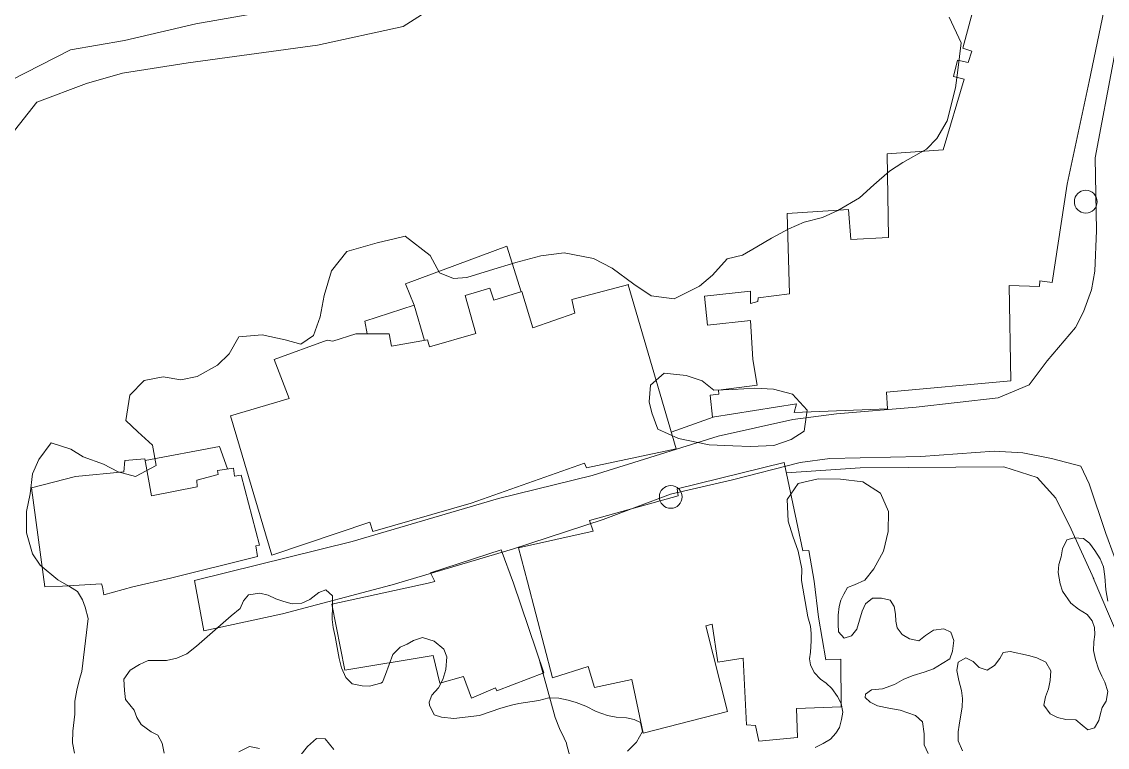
# Model space of a CAD drawing. Header units: metres. Extents: x 4652992 to 4879070, y 2074171 to 2309877.
# Drawn here: x 4654289.6 to 4654363, y 2308562.1 to 2308611.2 of the extents above; entities that cross this region are included whole.
import ezdxf

# ---------------------------------------------------------------- set-up
doc = ezdxf.new("R2010")
doc.units = ezdxf.units.M
doc.header["$MEASUREMENT"] = 0
doc.linetypes.add('DGN Style 3', pattern=[92.779933, 66.271381, -26.508552])
for name, color, linetype, lineweight in [('Level 18', 5, 'Continuous', 0), ('Level 19', 38, 'DGN Style 3', 0), ('Level 2', 6, 'Continuous', 0), ('Level 20', 30, 'DGN Style 3', 0), ('Level 30', 5, 'Continuous', 0), ('Level 35', 4, 'Continuous', 0), ('Level 37', 3, 'Continuous', 0), ('Level 40', 1, 'Continuous', 0), ('Level 61', 4, 'Continuous', 0)]:
    doc.layers.add(name, color=color, linetype=linetype, lineweight=lineweight)

# ---------------------------------------------------------------- blocks, each defined once
blk = doc.blocks.new('POSTE_1')
at = {"layer": 'Level 61'}
blk.add_circle((-4.7e-05, -1.9e-05, -2.4e-05), 0.770001, dxfattribs=at)

msp = doc.modelspace()

# ---------------------------------------------------------------- linework, layer by layer
at = {"layer": 'Level 18', "color": 30}
msp.add_line((4654362.205021, 2308601.934124, 1330.514876), (4654362.27889, 2308597.028342, 1330.908626), dxfattribs=at)
at = {"layer": 'Level 18', "color": 30, "extrusion": (0.1472074564435911, -0.7493214945770243, 0.6456370981691362), "elevation": -1043860.70733, "flags": 128}
msp.add_lwpolyline([(5012041.15437, 884280.965762), (5012049.775962, 884282.200043), (5012056.177815, 884283.422914)], dxfattribs=at)
at = {"layer": 'Level 18', "color": 30}
for points in [[(4654362.205021, 2308601.934124, 1330.514876), (4654363.480251, 2308608.751349, 1329.446126), (4654364.955898, 2308616.238325, 1328.639876), (4654366.395285, 2308623.889985, 1327.933626), (4654367.668678, 2308630.770874, 1327.321126), (4654369.152627, 2308639.176887, 1326.646126), (4654370.774338, 2308647.831475, 1325.814876), (4654372.358611, 2308655.327102, 1324.696126), (4654373.896884, 2308662.434684, 1323.339876), (4654376.200691, 2308673.685121, 1321.196126)], [(4654358.948524, 2308588.212554, 1330.160993), (4654357.722738, 2308586.595566, 1329.851986), (4654355.628167, 2308585.699275, 1329.426506), (4654350.096777, 2308585.07563, 1328.3446), (4654344.698265, 2308584.633271, 1326.654069), (4654341.744546, 2308584.241293, 1325.935402), (4654336.701443, 2308583.104836, 1324.753109), (4654328.170249, 2308580.442625, 1322.694861)], [(4654359.24782, 2308581.594974, 1329.627376), (4654357.311129, 2308581.992049, 1329.471126), (4654355.374933, 2308582.100047, 1329.302376), (4654350.407382, 2308581.741548, 1328.314876), (4654344.252438, 2308581.612502, 1326.689876), (4654342.246769, 2308581.336879, 1326.033626), (4654337.658282, 2308580.153053, 1324.946126), (4654333.484139, 2308579.18309, 1323.970971), (4654328.928847, 2308577.473261, 1322.867314)], [(4654301.286, 2308573.344913, 1320.077383), (4654311.953474, 2308575.987474, 1320.764616), (4654321.831971, 2308578.893999, 1321.889616), (4654328.170249, 2308580.442625, 1322.694861)], [(4654314.560543, 2308573.040398, 1320.998589), (4654307.224542, 2308571.091176, 1320.429555), (4654301.901472, 2308569.955791, 1320.329555), (4654301.286, 2308573.344913, 1320.077383)]]:
    msp.add_polyline3d(points, dxfattribs=at)
at = {"layer": 'Level 19', "linetype": 'DGN Style 3'}
for points in [[(4654358.948524, 2308588.212554, 1330.160993), (4654360.875847, 2308590.459008, 1330.323493), (4654361.414801, 2308591.536623, 1330.392243), (4654361.948417, 2308593.022629, 1330.454743), (4654362.174764, 2308594.272045, 1330.585993), (4654362.27889, 2308597.028342, 1330.908626)], [(4654364.090515, 2308573.352145, 1327.925078), (4654364.040217, 2308573.47304, 1327.944729), (4654362.910702, 2308576.524412, 1328.375979), (4654361.789031, 2308579.879788, 1328.900979), (4654361.217028, 2308581.073412, 1329.314953), (4654359.24782, 2308581.594974, 1329.627376)]]:
    msp.add_polyline3d(points, dxfattribs=at)
at = {"layer": 'Level 2'}
for points in [[(4654284.243485, 2308573.344902, 1312.600948), (4654283.413104, 2308578.506997, 1312.663232), (4654282.280419, 2308581.305712, 1312.663232), (4654281.670341, 2308584.189022, 1312.663232), (4654280.433558, 2308586.85018, 1312.653942), (4654280.36217, 2308589.019387, 1312.541742), (4654280.742749, 2308592.953052, 1312.363232), (4654280.76533, 2308595.604566, 1312.363232), (4654281.24985, 2308597.415803, 1312.363232), (4654283.992942, 2308601.190758, 1312.363232), (4654288.834541, 2308607.165827, 1312.004272), (4654292.886065, 2308609.244289, 1312.004272), (4654296.54613, 2308609.880148, 1311.991772), (4654301.380588, 2308611.00441, 1310.994341), (4654308.563014, 2308612.279796, 1310.93155)], [(4654287.250942, 2308573.344904, 1312.658961), (4654284.907399, 2308579.112944, 1312.658961), (4654283.828513, 2308581.77873, 1312.658961), (4654283.261864, 2308584.456785, 1312.658961), (4654282.962247, 2308586.844126, 1312.658961), (4654283.15606, 2308588.577162, 1312.546461), (4654283.916134, 2308593.156265, 1312.358961), (4654284.334139, 2308595.071321, 1312.358961), (4654284.964119, 2308597.383794, 1312.358961), (4654285.904344, 2308599.747909, 1312.358961), (4654290.619122, 2308605.714375, 1312), (4654293.984858, 2308606.975786, 1311.998969), (4654296.407645, 2308607.670233, 1311.988855), (4654300.855109, 2308608.365668, 1311), (4654309.602456, 2308609.554756, 1310.925), (4654315.38882, 2308610.82899, 1310.7875), (4654317.874836, 2308612.415086, 1310.6375)]]:
    msp.add_polyline3d(points, dxfattribs=at)
at = {"layer": 'Level 20', "linetype": 'Continuous'}
msp.add_polyline3d([(4654355.574188, 2308528.725881, 1323.110729), (4654352.558503, 2308534.630704, 1323.230729), (4654351.674267, 2308536.686626, 1322.970729), (4654351.503452, 2308536.869319, 1322.970729), (4654347.836718, 2308538.597025, 1322.850729), (4654343.362077, 2308541.001095, 1322.850729), (4654342.270827, 2308541.786918, 1322.830729), (4654339.274352, 2308544.912563, 1322.790729), (4654335.175518, 2308548.696585, 1322.450729), (4654332.337896, 2308550.149089, 1321.490729), (4654330.028155, 2308551.050203, 1320.730729), (4654329.084636, 2308551.771883, 1320.130729), (4654327.897561, 2308556.262107, 1318.490729), (4654327.209089, 2308559.233517, 1318.210729), (4654326.847252, 2308560.787911, 1317.910729), (4654326.444587, 2308562.302376, 1318.150729), (4654326.435787, 2308562.336721, 1318.270729), (4654326.282715, 2308562.677892, 1318.310729), (4654325.957818, 2308563.348029, 1318.430729), (4654325.677066, 2308564.073611, 1318.790729), (4654324.620758, 2308567.936006, 1319.010729)], dxfattribs=at)
at = {"layer": 'Level 30', "color": 1}
msp.add_line((4654292.342963, 2308572.961431, 1320.977225), (4654291.149262, 2308572.913789, 1320.183475), dxfattribs=at)
at = {"layer": 'Level 30', "color": 1, "extrusion": (-0.3751309348691778, -0.1939571833031739, 0.9064531939097991), "elevation": -2192535.942795, "flags": 128}
msp.add_lwpolyline([(86942.345552, 4709264.83064), (86943.428323, 4709267.509383), (86943.630593, 4709267.457822)], dxfattribs=at)
at = {"layer": 'Level 30', "color": 1, "extrusion": (0.0240614844269752, -0.0044564991880102, 0.9997005474551656), "elevation": 103022.785313, "flags": 128}
msp.add_lwpolyline([(3117587.415732, -4154759.604343), (3117586.505903, -4154757.765409), (3117587.02427, -4154757.573728)], dxfattribs=at)
at = {"layer": 'Level 30', "color": 1}
for points in [[(4654356.500287, 2308586.860682, 1332.333303), (4654348.088066, 2308586.080445, 1332.239553), (4654348.15054, 2308584.966407, 1332.227053), (4654341.828001, 2308584.708611, 1331.795803), (4654341.990021, 2308585.311368, 1327.989553), (4654336.313844, 2308584.391286, 1326.877053), (4654336.149384, 2308585.89056, 1326.858303), (4654336.734562, 2308585.948348, 1326.858303), (4654336.717542, 2308586.221587, 1326.858303), (4654339.339595, 2308586.564119, 1327.870803), (4654339.040896, 2308588.28999, 1327.827053), (4654338.895572, 2308590.939085, 1327.752053), (4654335.972907, 2308590.621609, 1327.270803), (4654335.771859, 2308592.594511, 1327.270803), (4654338.881604, 2308592.919535, 1327.708303), (4654338.883044, 2308592.081867, 1327.783303), (4654339.386132, 2308592.226313, 1327.970803), (4654339.395519, 2308592.461843, 1327.970803), (4654341.525992, 2308592.742597, 1330.170803), (4654341.372033, 2308598.178591, 1329.658303), (4654345.513331, 2308598.441443, 1329.720803), (4654345.676093, 2308596.417795, 1329.708303), (4654348.211192, 2308596.561642, 1329.833303), (4654348.124256, 2308602.222508, 1329.983303), (4654351.923295, 2308602.491417, 1331.708303), (4654353.342121, 2308607.276967, 1331.495803), (4654352.609466, 2308607.454892, 1331.495803), (4654352.886449, 2308608.548695, 1331.464553), (4654353.598127, 2308608.400598, 1331.470803), (4654353.855943, 2308609.169743, 1331.420803), (4654353.245308, 2308609.366127, 1331.420803), (4654357.617963, 2308625.663673, 1330.508303)], [(4654362.894554, 2308612.403562, 1331.983303), (4654361.801513, 2308607.099065, 1332.170803), (4654360.305916, 2308600.15557, 1332.589553), (4654360.305916, 2308600.15557, 1334.802053), (4654359.287023, 2308593.51142, 1334.795803), (4654358.462897, 2308593.626318, 1334.883303), (4654358.434362, 2308593.2502, 1334.877053), (4654356.386022, 2308593.312045, 1332.414553), (4654356.500287, 2308586.860682, 1332.333303)], [(4654306.521491, 2308575.057005, 1322.889725), (4654303.719365, 2308584.500433, 1322.739725), (4654307.67665, 2308585.653563, 1320.352225), (4654306.658377, 2308588.307456, 1320.045975), (4654310.254017, 2308589.602004, 1320.045975), (4654310.631832, 2308589.550645, 1322.708475), (4654312.187828, 2308590.04037, 1322.702225), (4654314.440795, 2308590.026331, 1322.658475), (4654314.600015, 2308589.203463, 1320.827225), (4654317.037417, 2308589.622001, 1320.789725), (4654317.179003, 2308589.146924, 1323.858475), (4654320.305342, 2308590.057618, 1320.902225), (4654319.593213, 2308592.632628, 1320.083475), (4654321.255106, 2308593.117502, 1320.077225), (4654321.524843, 2308592.315513, 1320.077225), (4654323.429959, 2308592.891393, 1320.077225), (4654324.160883, 2308590.43393, 1325.020975), (4654327.013329, 2308591.426887, 1325.408475), (4654326.809054, 2308592.36108, 1325.345975), (4654330.648756, 2308593.370225, 1325.302225)], [(4654330.613082, 2308593.360849, 1325.302632), (4654333.848357, 2308582.266391, 1325.427632), (4654327.795016, 2308580.964458, 1325.515132), (4654327.654705, 2308581.292302, 1325.515132), (4654320.002699, 2308578.585458, 1324.490132), (4654320.002699, 2308578.585458, 1323.790132), (4654313.331594, 2308576.67516, 1323.621382), (4654313.14951, 2308577.287569, 1323.190132), (4654306.518265, 2308575.067877, 1322.889553)], [(4654297.1159, 2308572.928899, 1322.03701), (4654299.663412, 2308573.513732, 1322.033475), (4654305.552081, 2308574.963305, 1321.920975), (4654305.433104, 2308575.684474, 1321.908475), (4654305.686901, 2308575.74499, 1321.902225), (4654304.431483, 2308580.481604, 1321.920975), (4654303.975221, 2308580.418281, 1321.914725), (4654303.91525, 2308580.953734, 1321.914725), (4654302.834351, 2308580.791073, 1321.914725), (4654302.889114, 2308580.512032, 1321.970975), (4654301.446824, 2308580.147462, 1322.395975), (4654301.467095, 2308579.68659, 1322.389725), (4654298.36321, 2308579.078765, 1321.770975), (4654297.922356, 2308581.580497, 1321.395975), (4654296.568355, 2308581.468454, 1321.395975), (4654296.503486, 2308580.700693, 1321.708475), (4654293.240798, 2308580.391193, 1320.839725), (4654290.255329, 2308579.626975, 1320.039725), (4654291.149262, 2308572.913788, 1320.183475)], [(4654323.801017, 2308573.266726, 1324.981298), (4654323.184491, 2308575.554657, 1324.94263), (4654328.243849, 2308576.681207, 1324.75513), (4654328.006491, 2308577.408866, 1324.74888), (4654334.000175, 2308579.072694, 1326.30513), (4654333.917862, 2308579.557131, 1326.30513), (4654341.165817, 2308581.323586, 1326.33638), (4654342.421535, 2308575.36683, 1326.39263), (4654342.840662, 2308575.382974, 1326.36138), (4654343.202967, 2308573.308647, 1325.968335)], [(4654317.086365, 2308573.168245, 1323.586579), (4654317.528242, 2308573.274551, 1323.56138), (4654317.25072, 2308573.862128, 1323.56138), (4654322.028386, 2308575.415979, 1323.49263), (4654322.858047, 2308573.168073, 1323.190251)], [(4654317.086365, 2308573.168245, 1323.586579), (4654310.568962, 2308571.749782, 1323.886579), (4654311.440196, 2308567.287208, 1323.711579), (4654317.426741, 2308568.277808, 1323.511579), (4654317.883363, 2308566.41491, 1322.806579), (4654319.467545, 2308566.8526, 1322.791579), (4654320.005723, 2308565.396011, 1322.496579), (4654321.646341, 2308566.082394, 1322.356579), (4654321.721551, 2308565.88282, 1322.351579), (4654324.901712, 2308567.102078, 1322.366579), (4654322.858047, 2308573.168073, 1323.190251)], [(4654323.801017, 2308573.266726, 1324.981298), (4654325.489046, 2308566.77005, 1325.156298), (4654327.897576, 2308567.531722, 1325.046298), (4654328.336246, 2308566.120989, 1321.366298), (4654330.866985, 2308566.656678, 1325.406298), (4654331.623761, 2308563.013441, 1325.131298), (4654337.330495, 2308564.479924, 1325.156298), (4654335.870326, 2308570.291473, 1325.441298), (4654336.294914, 2308570.391294, 1325.441298), (4654336.686747, 2308567.822029, 1322.956298), (4654338.382713, 2308568.095746, 1322.831298), (4654338.624963, 2308563.582062, 1320.751298), (4654339.224099, 2308563.534525, 1320.751298), (4654339.448094, 2308562.477709, 1320.781298), (4654342.057051, 2308562.738053, 1320.956298), (4654342.000215, 2308564.698405, 1321.531298), (4654345.021831, 2308564.792709, 1321.681298), (4654344.996042, 2308568.02962, 1322.541298), (4654343.9893, 2308567.984659, 1322.611298), (4654343.483073, 2308570.867445, 1325.496298), (4654343.202967, 2308573.308647, 1325.968335)]]:
    msp.add_polyline3d(points, dxfattribs=at)
at = {"layer": 'Level 35'}
for p, q in [((4654322.399115, 2308595.974461, 1318.570803), (4654323.383707, 2308592.877413, 1319.608303)), ((4654336.359385, 2308584.398668, 1326.195803), (4654333.520288, 2308583.391412, 1325.564553))]:
    msp.add_line(p, q, dxfattribs=at)
at = {"layer": 'Level 35', "extrusion": (-0.066639257051287, 0.0667582129972664, 0.9955413353633611), "elevation": -154730.153229, "flags": 128}
msp.add_lwpolyline([(-4924996.69367, 1647034.765707), (-4924997.303011, 1647033.308001), (-4925003.952155, 1647036.355932)], dxfattribs=at)
at = {"layer": 'Level 35', "extrusion": (-0.0329236200938661, 0.0699914853997229, 0.9970041259751411), "elevation": 9661.922192, "flags": 128}
msp.add_lwpolyline([(-5194265.938318, -107459.327043), (-5194270.901348, -107458.034191), (-5194270.736523, -107456.418126)], dxfattribs=at)
at = {"layer": 'Level 35'}
msp.add_polyline3d([(4654316.839503, 2308589.588016, 1320.108303), (4654316.14357, 2308591.966959, 1318.420803), (4654312.794782, 2308590.891676, 1318.520803), (4654312.953607, 2308590.035598, 1319.770803)], dxfattribs=at)
at = {"layer": 'Level 37'}
for points in [[(4654362.096902, 2308573.451398, 1329.588948), (4654360.567602, 2308576.818109, 1330.19888), (4654359.537941, 2308578.913039, 1330.47388), (4654358.26945, 2308580.311777, 1330.53638), (4654356.026658, 2308581.044884, 1330.34888), (4654346.296163, 2308580.971096, 1328.42388), (4654341.312649, 2308580.627061, 1326.342957)], [(4654362.065767, 2308573.51994, 1329.601365), (4654364.265644, 2308568.336952, 1327.721365), (4654369.038366, 2308556.296596, 1326.521365), (4654369.376495, 2308553.480664, 1326.521365), (4654369.430504, 2308553.169639, 1326.491365), (4654369.697942, 2308552.505184, 1326.421365), (4654374.025416, 2308543.643675, 1324.281365)]]:
    msp.add_polyline3d(points, dxfattribs=at)
at = {"layer": 'Level 40', "color": 3}
for points in [[(4654352.328243, 2308611.450978, 1334.520975), (4654353.135094, 2308609.728031, 1334.795975), (4654352.908026, 2308607.865185, 1334.820975), (4654352.748643, 2308606.677485, 1334.795975), (4654352.190612, 2308604.448709, 1334.545975), (4654351.497679, 2308603.246726, 1334.320975), (4654350.784231, 2308602.523689, 1334.070975), (4654349.191427, 2308601.634286, 1333.620975), (4654348.290235, 2308601.049051, 1333.470975), (4654347.221812, 2308600.122674, 1333.320975), (4654346.265601, 2308599.229907, 1333.270975), (4654344.785009, 2308598.374112, 1333.245975), (4654343.747592, 2308597.917858, 1333.220975), (4654342.522431, 2308597.599406, 1333.195975), (4654341.485014, 2308597.143152, 1333.195975), (4654340.307877, 2308596.499521, 1333.145975), (4654339.303642, 2308595.931932, 1333.070975), (4654338.350928, 2308595.355521, 1332.945975), (4654337.298669, 2308595.113112, 1332.645975), (4654336.305779, 2308594.015322, 1332.020975), (4654335.428598, 2308593.267498, 1331.545975), (4654333.732753, 2308592.39574, 1331.020975), (4654332.17795, 2308592.609172, 1330.645975), (4654330.990789, 2308593.393555, 1330.370975), (4654329.540351, 2308594.487154, 1330.120975), (4654328.27416, 2308595.126593, 1329.820975), (4654326.274007, 2308595.521942, 1329.470975), (4654324.697368, 2308595.316506, 1329.270975), (4654323.023359, 2308594.863615, 1328.995975), (4654321.227968, 2308594.325859, 1328.695975), (4654319.708522, 2308593.8465, 1328.420975), (4654318.795984, 2308593.791467, 1327.945975), (4654317.853762, 2308594.164124, 1327.245975), (4654317.212819, 2308595.330401, 1326.795975), (4654315.536222, 2308596.639658, 1327.170975)], [(4654292.938455, 2308572.867978, 1321.573281), (4654292.02901, 2308573.396666, 1321.383475), (4654290.845774, 2308574.395473, 1320.958475), (4654290.318882, 2308575.165116, 1320.583475), (4654289.915145, 2308576.583925, 1320.033475), (4654289.916213, 2308578.008347, 1319.633475), (4654290.173745, 2308579.223959, 1319.495975), (4654290.320973, 2308580.567533, 1319.508475), (4654290.74711, 2308581.536859, 1319.845975), (4654291.581609, 2308582.672418, 1320.245975), (4654292.925225, 2308582.235239, 1320.808475), (4654293.740321, 2308581.707856, 1321.483475), (4654295.126088, 2308581.209106, 1322.108475), (4654296.107048, 2308580.704742, 1322.458475), (4654297.283429, 2308580.379196, 1322.870975), (4654298.692711, 2308581.13943, 1323.320975), (4654298.440058, 2308582.503357, 1323.645975), (4654297.454985, 2308583.411678, 1323.833475), (4654296.63222, 2308584.182398, 1324.020975), (4654296.900418, 2308585.879867, 1324.383475), (4654297.871223, 2308586.882644, 1324.658475), (4654299.15598, 2308587.128364, 1325.070975), (4654300.356775, 2308586.93294, 1325.695975), (4654301.470121, 2308587.154598, 1326.395975), (4654302.846594, 2308587.916062, 1326.595975), (4654303.634268, 2308588.67967, 1326.670975), (4654304.283628, 2308589.843476, 1326.870975), (4654305.862667, 2308589.978797, 1327.045975), (4654307.405171, 2308589.639319, 1327.045975), (4654308.472173, 2308589.334487, 1327.220975), (4654309.333908, 2308589.92384, 1327.270975), (4654309.786102, 2308591.177708, 1327.295975), (4654310.060747, 2308592.625017, 1327.295975), (4654310.539668, 2308594.301995, 1327.245975), (4654311.590469, 2308595.605409, 1327.245975), (4654313.629802, 2308596.190475, 1327.245975), (4654314.866253, 2308596.496326, 1327.220975), (4654315.536222, 2308596.639658, 1327.170975)], [(4654332.624205, 2308583.597649, 1327.950631), (4654334.018001, 2308582.96375, 1328.275631), (4654336.083425, 2308582.530884, 1328.788131), (4654337.686349, 2308582.467004, 1329.188131), (4654338.894958, 2308582.417996, 1329.438131), (4654340.469681, 2308582.490653, 1329.713131), (4654341.628615, 2308582.897955, 1329.813131), (4654342.523686, 2308583.455825, 1329.888131), (4654342.726888, 2308584.869778, 1329.775631), (4654341.733698, 2308585.96187, 1329.450631), (4654340.443016, 2308586.28835, 1329.188131), (4654339.187693, 2308586.371703, 1328.988131), (4654337.685354, 2308586.260304, 1328.750631), (4654336.406891, 2308586.215915, 1328.500631), (4654335.622028, 2308586.850858, 1328.313131), (4654334.524924, 2308587.223199, 1327.950631), (4654333.043195, 2308587.37168, 1327.913131), (4654332.127513, 2308586.553929, 1327.663131), (4654332.031189, 2308585.437761, 1327.725631), (4654332.214278, 2308584.695183, 1327.763131), (4654332.624205, 2308583.597649, 1327.950631)], [(4654346.613857, 2308573.383496, 1327.412021), (4654347.231338, 2308574.128393, 1327.602413), (4654347.890903, 2308575.342404, 1328.014913), (4654348.198507, 2308576.675111, 1328.277413), (4654348.211994, 2308578.008888, 1328.377413), (4654347.674169, 2308579.257785, 1328.364913), (4654346.480446, 2308580.013582, 1328.302413), (4654344.966783, 2308580.213999, 1328.102413), (4654343.470355, 2308580.224143, 1327.877413), (4654342.100693, 2308579.916807, 1327.702413), (4654341.357443, 2308578.825211, 1327.502413), (4654341.427642, 2308577.369018, 1327.364913), (4654341.741486, 2308576.34872, 1327.302413), (4654342.111938, 2308575.344654, 1327.139913), (4654342.365489, 2308574.148453, 1326.889913), (4654342.324101, 2308573.340971, 1326.567812)], [(4654353.213768, 2308561.817964, 1323.202021), (4654352.938205, 2308562.495089, 1323.322021), (4654352.923144, 2308563.108036, 1323.582021), (4654352.997344, 2308563.571707, 1324.002021), (4654353.117734, 2308564.253064, 1324.002021), (4654353.191359, 2308564.790024, 1324.082021), (4654353.234682, 2308565.374151, 1324.122021), (4654353.162923, 2308565.909873, 1324.122021), (4654352.977123, 2308566.592073, 1324.102021), (4654352.837585, 2308567.26432, 1324.072021), (4654352.93323, 2308567.829059, 1324.122021), (4654353.451903, 2308568.107676, 1324.312021), (4654353.95146, 2308567.878251, 1324.662021), (4654354.346443, 2308567.459962, 1324.772021), (4654354.890038, 2308567.286098, 1325.052021), (4654355.398239, 2308567.591355, 1325.232021), (4654355.740076, 2308568.062478, 1325.802021), (4654355.966832, 2308568.485196, 1326.092021), (4654356.448674, 2308568.552243, 1326.242021), (4654357.679026, 2308568.271265, 1327.252021), (4654358.252351, 2308568.123522, 1327.272021), (4654358.867025, 2308567.828683, 1327.272021), (4654359.202585, 2308567.244331, 1327.272021), (4654359.158186, 2308566.579142, 1326.982021), (4654359.0317, 2308566.021038, 1326.722021), (4654358.834171, 2308565.47009, 1326.592021), (4654358.715395, 2308564.910327, 1326.562021), (4654359.156138, 2308564.327733, 1326.562021), (4654359.646335, 2308564.092194, 1326.562021), (4654360.2136, 2308563.953884, 1326.572021), (4654360.882712, 2308563.915602, 1326.592021), (4654361.325033, 2308563.568422, 1326.682021), (4654361.707321, 2308563.242288, 1326.822021), (4654362.157748, 2308563.389258, 1327.082021), (4654362.445613, 2308563.871993, 1327.102021), (4654362.557252, 2308564.360126, 1327.102021), (4654362.681587, 2308564.756105, 1327.402021), (4654362.951843, 2308565.193852, 1327.832021), (4654363.063985, 2308565.836337, 1327.932021), (4654362.860577, 2308566.473549, 1328.032021), (4654362.653941, 2308566.867573, 1328.642021), (4654362.416428, 2308567.382053, 1328.922021), (4654362.225141, 2308568.000398, 1328.922021), (4654362.080117, 2308568.60879, 1328.942021), (4654362.101958, 2308569.205668, 1329.182021), (4654362.165685, 2308569.69598, 1329.262021), (4654362.161132, 2308570.168467, 1329.522021), (4654361.984763, 2308570.629143, 1329.702021), (4654361.664122, 2308571.055826, 1329.782021), (4654361.079716, 2308571.417318, 1330.092021), (4654360.545409, 2308571.824937, 1330.312021), (4654359.982342, 2308572.628956, 1330.512021), (4654359.829642, 2308573.125187, 1330.612021), (4654359.69448, 2308573.894045, 1330.762021), (4654359.737264, 2308574.437641, 1330.912021), (4654359.894054, 2308574.948578, 1330.912021), (4654359.978689, 2308575.499427, 1330.952021), (4654360.291299, 2308576.098779, 1330.932021), (4654360.781927, 2308576.24523, 1330.882021), (4654361.415249, 2308576.19026, 1330.762021), (4654361.816257, 2308575.876357, 1330.692021), (4654362.169963, 2308575.377525, 1330.592021), (4654362.544612, 2308574.82541, 1330.582021), (4654362.758456, 2308574.275376, 1330.482021), (4654362.845671, 2308573.622517, 1330.232021), (4654362.929659, 2308572.726469, 1330.072021), (4654363.057111, 2308571.959269, 1329.982021)], [(4654343.266946, 2308562.055805, 1322.622021), (4654343.799389, 2308562.323329, 1322.672021), (4654344.28722, 2308562.608581, 1322.792021), (4654344.650001, 2308563.026421, 1322.992021), (4654344.8977, 2308563.395857, 1323.222021), (4654345.039607, 2308563.950643, 1323.222021), (4654345.120405, 2308564.445412, 1323.222021), (4654345.008983, 2308565.022186, 1323.432021), (4654344.778642, 2308565.494475, 1323.562021), (4654344.388572, 2308566.049907, 1323.722021), (4654343.995813, 2308566.402683, 1323.952021), (4654343.609687, 2308566.672737, 1324.362021), (4654343.182751, 2308567.130419, 1324.562021), (4654342.935878, 2308567.638783, 1324.562021), (4654342.877926, 2308568.049594, 1325.102021), (4654342.941116, 2308568.499375, 1325.642021), (4654342.999249, 2308569.267292, 1325.662021), (4654342.984224, 2308569.766419, 1325.802021), (4654342.936708, 2308570.264408, 1326.112021), (4654342.773501, 2308570.9011, 1326.362021), (4654342.324101, 2308573.340971, 1326.567812)], [(4654346.613857, 2308573.383496, 1327.412021), (4654345.915122, 2308573.054197, 1327.092021), (4654345.448737, 2308572.870014, 1326.982021), (4654345.193901, 2308572.428949, 1326.852021), (4654345.002935, 2308572.022918, 1326.612021), (4654344.879712, 2308571.594183, 1326.092021), (4654344.820969, 2308571.013374, 1326.092021), (4654344.81731, 2308570.388196, 1325.912021), (4654344.846106, 2308569.877976, 1325.692021), (4654345.23173, 2308569.453571, 1325.692021), (4654345.708587, 2308569.611113, 1325.702021), (4654346.085676, 2308570.058392, 1325.682021), (4654346.431137, 2308571.268513, 1325.802021), (4654346.658969, 2308571.772294, 1325.822021), (4654347.141815, 2308572.148042, 1325.832021), (4654347.754194, 2308572.146355, 1325.742021), (4654348.324758, 2308572.023595, 1325.482021), (4654348.609609, 2308571.580224, 1325.362021), (4654348.697327, 2308571.081715, 1325.362021), (4654348.715651, 2308570.598137, 1325.042021), (4654348.807206, 2308570.155708, 1324.762021), (4654349.15209, 2308569.691292, 1324.772021), (4654349.64781, 2308569.405788, 1324.842021), (4654350.281706, 2308569.27753, 1324.962021), (4654350.733173, 2308569.619383, 1325.322021), (4654351.25622, 2308569.994611, 1325.392021), (4654351.965499, 2308570.069628, 1325.452021), (4654352.428154, 2308569.856273, 1325.442021), (4654352.632638, 2308569.300124, 1325.352021), (4654352.540902, 2308568.563825, 1325.192021), (4654352.368691, 2308568.056206, 1324.862021), (4654351.849481, 2308567.737058, 1324.632021), (4654351.272461, 2308567.373443, 1324.632021), (4654350.627662, 2308567.146352, 1324.412021), (4654349.88704, 2308566.923619, 1323.912021), (4654349.246652, 2308566.67932, 1323.602021), (4654348.631081, 2308566.323999, 1323.592021), (4654347.80292, 2308566.030677, 1323.602021), (4654347.068861, 2308565.952861, 1323.502021), (4654346.669143, 2308565.66491, 1323.562021), (4654346.636723, 2308565.436132, 1323.642021), (4654346.98817, 2308565.116633, 1323.752021), (4654347.475067, 2308564.865545, 1323.812021), (4654348.241689, 2308564.71686, 1323.802021), (4654349.01932, 2308564.582065, 1323.722021), (4654350.05365, 2308564.213192, 1323.572021), (4654350.513615, 2308563.79718, 1323.302021), (4654350.631169, 2308562.983334, 1323.212021), (4654350.639667, 2308562.225469, 1323.142021), (4654350.904184, 2308561.648274, 1323.082021)], [(4654292.817048, 2308572.938556, 1321.547942), (4654293.369489, 2308572.599477, 1321.597942), (4654293.697485, 2308572.039405, 1321.617942), (4654293.892557, 2308571.540549, 1321.637942), (4654294.080172, 2308570.77397, 1321.647942), (4654293.656782, 2308567.204107, 1321.647942), (4654293.495557, 2308566.666755, 1321.647942), (4654293.310542, 2308565.938399, 1321.587942), (4654293.184337, 2308565.181056, 1321.627942), (4654293.193694, 2308564.296509, 1321.627942), (4654293.054228, 2308563.166122, 1321.627942), (4654293.017878, 2308562.373117, 1321.587942), (4654293.162953, 2308561.671855, 1321.507942)], [(4654296.61647, 2308565.308597, 1323.387812), (4654296.550224, 2308565.90763, 1323.267812), (4654296.501527, 2308566.665327, 1323.167812), (4654296.923862, 2308567.289195, 1323.107812), (4654297.553166, 2308567.673608, 1323.027812), (4654298.156105, 2308567.933741, 1322.947812), (4654298.786646, 2308567.944278, 1322.867812), (4654299.383078, 2308567.945909, 1322.827812), (4654300.089501, 2308568.086314, 1322.827812), (4654300.767252, 2308568.395328, 1322.807812), (4654301.42292, 2308568.90402, 1322.747812), (4654303.761672, 2308570.967383, 1322.687812), (4654304.379935, 2308571.451635, 1322.667812), (4654304.603131, 2308571.972152, 1322.667812), (4654304.929811, 2308572.372941, 1322.667812), (4654305.694567, 2308572.484553, 1322.667812), (4654306.261339, 2308572.34637, 1322.667812), (4654306.774226, 2308572.106073, 1322.707812), (4654307.331111, 2308571.921285, 1322.747812), (4654307.87918, 2308571.770882, 1322.907812), (4654308.547127, 2308571.805859, 1322.967812), (4654309.069734, 2308572.067031, 1322.967812), (4654309.684701, 2308572.535748, 1322.987812), (4654310.160017, 2308572.725876, 1323.167812), (4654310.61795, 2308572.302475, 1323.267812), (4654310.615976, 2308571.685631, 1323.367812), (4654310.584425, 2308570.70154, 1323.467812), (4654310.648446, 2308570.167961, 1323.527812), (4654310.795024, 2308569.567889, 1323.527812), (4654311.071784, 2308568.062636, 1323.547812), (4654311.215066, 2308567.447029, 1323.527812), (4654311.524532, 2308566.779424, 1323.387812), (4654311.951651, 2308566.362652, 1323.307812), (4654312.614161, 2308566.220115, 1323.327812), (4654313.111558, 2308566.210565, 1323.487812), (4654313.877385, 2308566.403166, 1323.687812), (4654314.005009, 2308566.473172, 1324.227812), (4654314.209502, 2308566.981469, 1324.467812), (4654314.690991, 2308568.33983, 1324.447812), (4654315.1827, 2308568.835065, 1324.607812), (4654315.661311, 2308569.040728, 1324.687812), (4654316.100291, 2308569.287405, 1324.687812), (4654316.693344, 2308569.500934, 1324.667812), (4654317.493448, 2308569.247575, 1324.587812), (4654318.150605, 2308568.700092, 1324.367812), (4654318.34777, 2308568.186599, 1324.107812), (4654318.27766, 2308567.324512, 1324.047812), (4654318.086433, 2308566.650922, 1323.707812), (4654317.773019, 2308566.084839, 1323.007812), (4654317.330826, 2308565.595194, 1322.707812), (4654317.148332, 2308565.114652, 1322.567812), (4654317.170414, 2308564.914974, 1321.987812), (4654317.498582, 2308564.259589, 1321.907812), (4654317.981726, 2308564.106911, 1321.867812), (4654318.818082, 2308564.024435, 1321.847812), (4654320.551185, 2308564.220101, 1321.787812), (4654322.006874, 2308564.702866, 1321.807812), (4654322.729775, 2308564.920946, 1321.847812), (4654323.219427, 2308565.02677, 1322.067812), (4654324.569574, 2308565.239851, 1322.067812), (4654325.248479, 2308565.402422, 1322.067812), (4654325.921946, 2308565.387479, 1321.907812), (4654326.553642, 2308565.251572, 1321.787812), (4654327.086303, 2308565.104483, 1321.607812), (4654327.756559, 2308564.846573, 1321.487812), (4654328.453263, 2308564.485508, 1321.467812), (4654329.219257, 2308564.223244, 1321.167812), (4654329.804731, 2308564.097281, 1321.007812), (4654330.49031, 2308564.063488, 1320.787812), (4654331.014156, 2308563.950785, 1320.727812), (4654331.453303, 2308563.742596, 1320.547812), (4654331.581178, 2308563.130304, 1320.547812), (4654331.169883, 2308562.406597, 1320.527812), (4654330.574773, 2308561.803657, 1320.547812)], [(4654299.225825, 2308561.660859, 1320.967812), (4654299.095726, 2308562.338606, 1321.187812), (4654298.809412, 2308562.887523, 1321.247812), (4654298.358153, 2308563.114561, 1321.587812), (4654297.672407, 2308563.603219, 1322.047812), (4654297.385023, 2308564.071147, 1322.047812), (4654297.191205, 2308564.568907, 1322.117812), (4654296.61647, 2308565.308597, 1323.387812)], [(4654305.673117, 2308561.979357, 1319.467812), (4654305.010607, 2308562.121893, 1319.567812), (4654304.28886, 2308561.75737, 1319.987812)], [(4654310.703197, 2308561.920518, 1319.147812), (4654310.116401, 2308562.64779, 1319.207812), (4654309.523265, 2308562.661694, 1319.187812), (4654308.92593, 2308562.124208, 1319.187812), (4654308.413376, 2308561.454775, 1319.267812)]]:
    msp.add_polyline3d(points, dxfattribs=at)

# ---------------------------------------------------------------- block references
at = {"layer": 'Level 61'}
for p in [(4654361.55945, 2308598.97595, 1330.83815), (4654333.49055, 2308579.00545, 1323.90065)]:
    msp.add_blockref('POSTE_1', p, dxfattribs=at)

doc.saveas('drawing.dxf')
